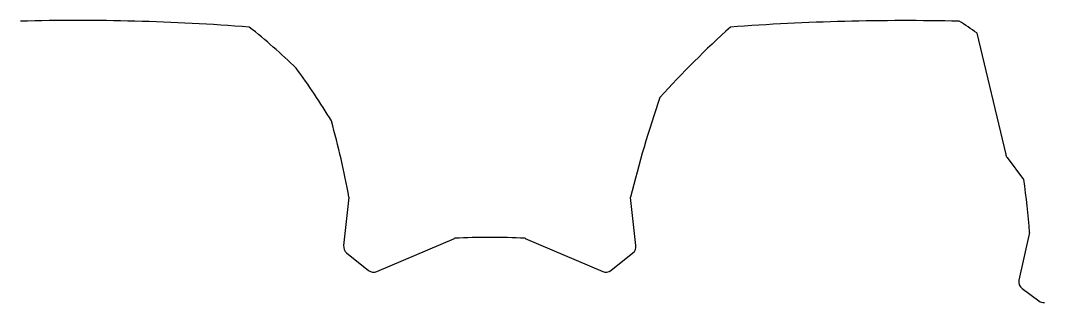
# Model space of a CAD drawing. Header units: millimetres. Extents: x -76 to 76, y -76 to 86.
# Drawn here: x -8.65 to 10.23, y 80.8 to 86 of the extents above; entities that cross this region are included whole.
import ezdxf

# ---------------------------------------------------------------- set-up
doc = ezdxf.new("R2010")
doc.units = ezdxf.units.MM
doc.layers.add('CUT_OUTER', color=1, linetype='Continuous')

msp = doc.modelspace()

# ---------------------------------------------------------------- linework, layer by layer
at = {"layer": 'CUT_OUTER'}
for points in [[(8.98, 85.7651), (8.981, 85.7618), (9.5133, 83.5247)], [(9.5392, 83.4694), (9.8426, 83.0651), (9.8448, 83.0618)], [(-2.5911, 82.7374), (-2.5913, 82.7332), (-2.6897, 81.8467)], [(2.6988, 81.8467), (2.6004, 82.7337), (2.6001, 82.7374)], [(-2.0758, 81.3675), (-0.648, 81.9789), (-0.6444, 81.9802)], [(0.6536, 81.9802), (0.6571, 81.9789), (2.0849, 81.3675)], [(9.9527, 82.0891), (9.9521, 82.0851), (9.758, 81.21)], [(-2.6343, 81.713), (-2.2286, 81.3883)], [(2.2377, 81.3883), (2.6434, 81.713)], [(9.8145, 81.0575), (10.1216, 80.8271)]]:
    msp.add_lwpolyline(points, dxfattribs=at)
for centre, radius, start, end in [((-7.5903, 44.7972), 41.198, 85.59958, 91.46898), ((7.681, 41.6024), 44.3899, 88.74201, 94.18903), ((6.7216, 82.7321), 3.7815, 53.32752, 59.23988), ((-11.6167, 76.7805), 11.5907, 45.99048, 51.67679), ((16.7476, 72.2669), 18.3483, 132.13332, 137.86786), ((-14.3155, 77.255), 13.3195, 31.14232, 36.17514), ((21.3715, 78.2186), 19.3075, 160.7764, 166.46489), ((-18.2811, 79.8573), 15.9521, 10.40142, 15.58568), ((9.6592, 83.5594), 0.15, 193.38472, 216.88601), ((0.8267, 81.5692), 9.1408, 3.26093, 9.39831), ((0.0046, 69.1956), 12.8011, 87.09393, 92.90607), ((-2.5406, 81.8301), 0.15, 173.66963, 231.33037), ((2.5497, 81.8301), 0.15, 308.66963, 6.33037), ((-2.1348, 81.5054), 0.15, 231.33037, 293.18123), ((2.144, 81.5054), 0.15, 246.81877, 308.66963), ((9.9045, 81.1775), 0.15, 167.49961, 233.11399), ((10.2116, 80.947), 0.15, 233.11399, 276.71946)]:
    msp.add_arc(centre, radius, start, end, dxfattribs=at)

doc.saveas('drawing.dxf')
